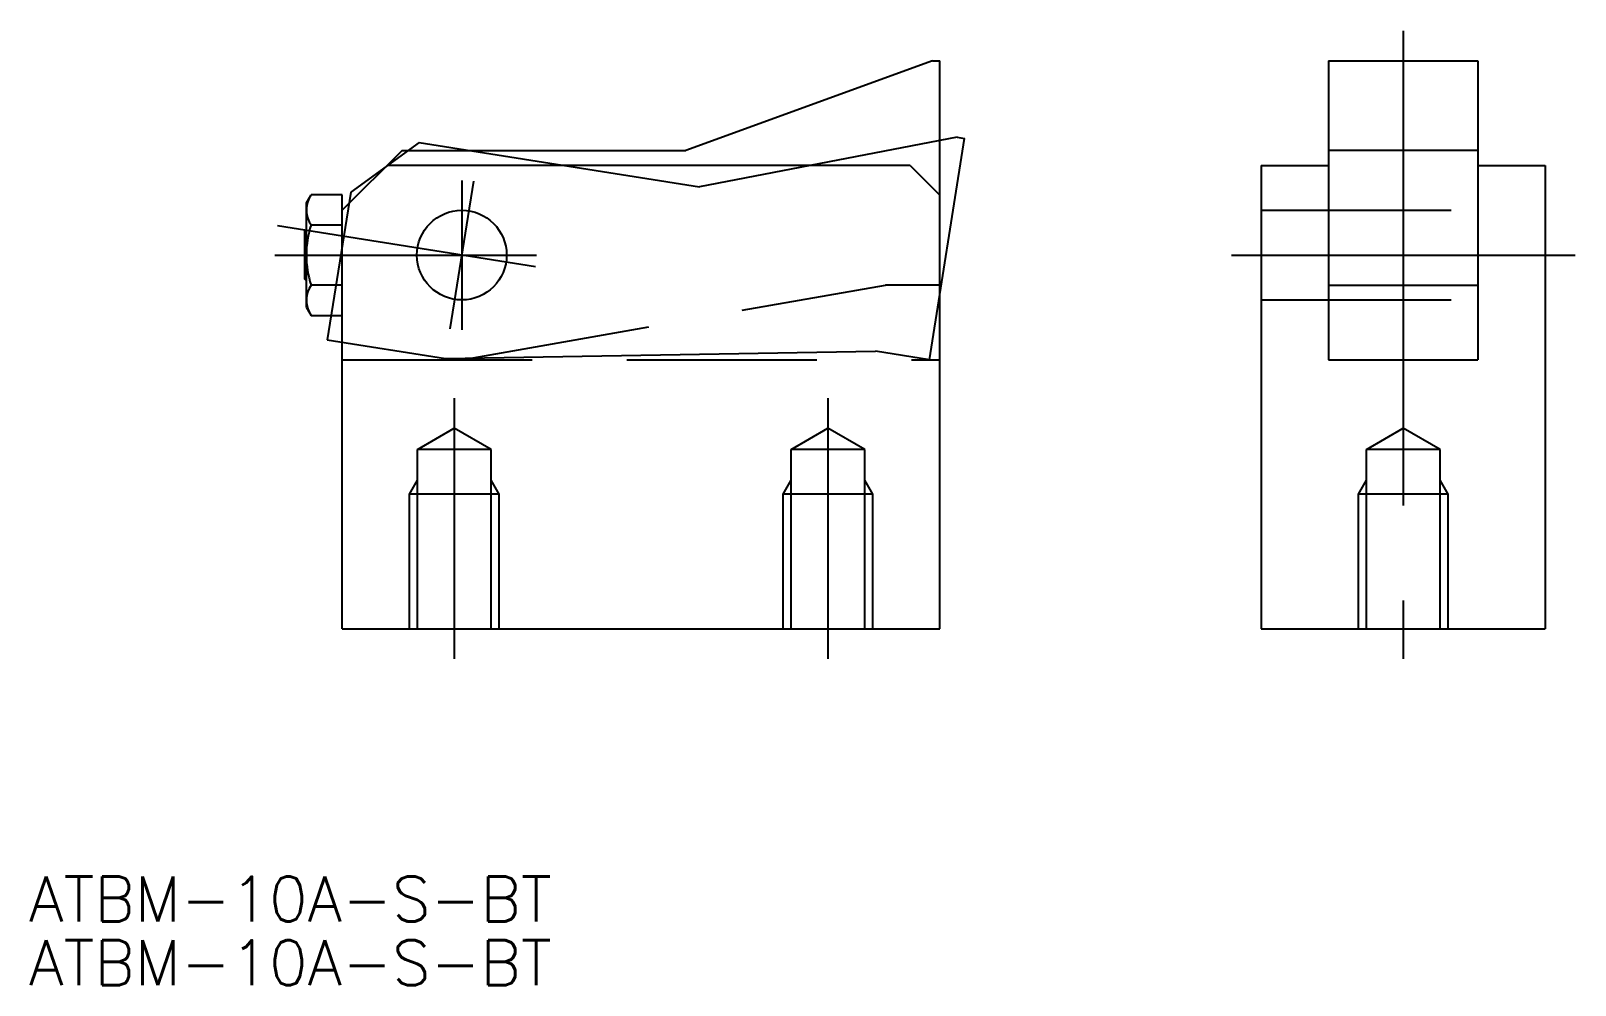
# Model space of a CAD drawing. Extents: x -29 to 74, y -49 to 15.
import ezdxf

# ---------------------------------------------------------------- set-up
doc = ezdxf.new("R2010")
doc.units = 0
for name, pattern in [('CENTER', [50.8, 31.75, -6.35, 6.35, -6.35]), ('DASHED', [19.05, 12.7, -6.35]), ('PHANTOM', [63.5, 31.75, -6.35, 6.35, -6.35, 6.35, -6.35])]:
    doc.linetypes.add(name, pattern=pattern)
doc.layers.get('0').update_dxf_attribs({"linetype": 'CONTINUOUS'})
doc.layers.add('CENTER', color=1, linetype='CENTER')
doc.styles.get("Standard").update_dxf_attribs({"font": 'txt.shx', "height": 3, "bigfont": 'bigfont.shx'})

# ---------------------------------------------------------------- blocks, each defined once
blk = doc.blocks.new('*U4')
at = {"color": 7, "linetype": 'CONTINUOUS'}
blk.add_text('ATBM-10A-S-BT', height=3, dxfattribs=at).set_placement((-28.96, -44.57))
blk = doc.blocks.new('*U5')
at = {"color": 7, "linetype": 'CONTINUOUS'}
blk.add_text('ATBM-10A-S-BT', height=3, dxfattribs=at).set_placement((-28.96, -48.84))

msp = doc.modelspace()

# ---------------------------------------------------------------- linework, layer by layer
at = {"color": 7, "linetype": 'CONTINUOUS'}
for p, q in [((31.5, 13), (15, 7)), ((31.5, 13), (32, 13)), ((32, -25), (32, 13)), ((58, 13), (58, -7)), ((58, 13), (68, 13)), ((68, 13), (68, -7)), ((-4, 7), (-8, 3)), ((-4, 7), (15, 7)), ((30, 6), (-5, 6)), ((30, 6), (32, 4)), ((53.5, 6), (53.5, -25)), ((53.5, 6), (58, 6)), ((68, 6), (72.5, 6)), ((72.5, 6), (72.5, -25)), ((-10.4, 3.5), (-10.09, 4.04)), ((-10.4, -3.5), (-10.4, 3.5)), ((-8, 4.04), (-10.09, 4.04)), ((-8, -25), (-8, 4.04)), ((-10.5, 1.62), (-10.4, 1.72)), ((-10.5, -1.62), (-10.5, 1.62)), ((-10.09, 2.02), (-8, 2.02)), ((-10.4, -1.72), (-10.5, -1.62)), ((-8, -2.02), (-10.09, -2.02)), ((58, -2), (68, -2)), ((-10.4, -3.5), (-10.09, -4.04)), ((-10.09, -4.04), (-8, -4.04)), ((58, -7), (68, -7)), ((-8, -25), (32, -25)), ((53.5, -25), (72.5, -25))]:
    msp.add_line(p, q, dxfattribs=at)
at = {"color": 3, "linetype": 'PHANTOM'}
for p, q in [((-2.85, 7.54), (-7.43, 4.22)), ((-2.85, 7.54), (15.91, 4.56)), ((33.15, 7.89), (15.91, 4.56)), ((31.29, -7), (33.64, 7.81)), ((33.15, 7.89), (33.64, 7.81)), ((-7.43, 4.22), (-9, -5.66)), ((0.79, 4.94), (-0.79, -4.94)), ((4.94, -0.79), (-12.34, 1.96)), ((-9, -5.66), (-1.1, -6.91)), ((-1.1, -6.91), (27.69, -6.43)), ((31.29, -7), (27.69, -6.43))]:
    msp.add_line(p, q, dxfattribs=at)
at = {"color": 3, "linetype": 'DASHED'}
for p, q in [((68, 7), (58, 7)), ((53.5, 3), (72.5, 3)), ((0, -7), (28.36, -2)), ((32, -2), (28.36, -2)), ((53.5, -3), (72.5, -3)), ((-8, -7), (32, -7)), ((-2.96, -13), (-0.5, -11.58)), ((1.96, -13), (-0.5, -11.58)), ((22.04, -13), (24.5, -11.58)), ((26.96, -13), (24.5, -11.58)), ((60.54, -13), (63, -11.58)), ((65.46, -13), (63, -11.58)), ((-2.96, -25), (-2.96, -13)), ((1.96, -13), (-2.96, -13)), ((1.96, -25), (1.96, -13)), ((22.04, -25), (22.04, -13)), ((26.96, -13), (22.04, -13)), ((26.96, -25), (26.96, -13)), ((60.54, -25), (60.54, -13)), ((65.46, -13), (60.54, -13)), ((65.46, -25), (65.46, -13)), ((-3.5, -16), (-2.96, -15.06)), ((2.5, -16), (1.96, -15.06)), ((21.5, -16), (22.04, -15.06)), ((27.5, -16), (26.96, -15.06)), ((60, -16), (60.54, -15.06)), ((66, -16), (65.46, -15.06)), ((-3.5, -25), (-3.5, -16)), ((2.5, -16), (-3.5, -16)), ((2.5, -25), (2.5, -16)), ((21.5, -25), (21.5, -16)), ((27.5, -16), (21.5, -16)), ((27.5, -25), (27.5, -16)), ((60, -25), (60, -16)), ((66, -16), (60, -16)), ((66, -25), (66, -16))]:
    msp.add_line(p, q, dxfattribs=at)
at = {"color": 3, "linetype": 'CONTINUOUS'}
for p, q in [((-10.5, 1.62), (-10.4, 1.62)), ((-10.5, -1.62), (-10.4, -1.62))]:
    msp.add_line(p, q, dxfattribs=at)
at = {"color": 7, "linetype": 'CONTINUOUS'}
msp.add_circle((0, 0), 3, dxfattribs=at)
for centre, radius, start, end in [((-8.61, 3.03), 1.79, 154.3842, 214.3842), ((-3.71, 0), 6.69, 162.412, 197.588), ((-8.61, -3.03), 1.79, 145.6158, 205.6158)]:
    msp.add_arc(centre, radius, start, end, dxfattribs=at)
at = {"layer": 'CENTER', "color": 1, "linetype": 'CENTER'}
for p, q in [((63, 15), (63, -27)), ((0, 5), (0, -5)), ((51.5, 0), (74.5, 0)), ((-12.5, 0), (5, 0)), ((-0.5, -9.58), (-0.5, -27)), ((24.5, -9.58), (24.5, -27))]:
    msp.add_line(p, q, dxfattribs=at)

# ---------------------------------------------------------------- block references
at = {"color": 7, "linetype": 'CONTINUOUS'}
for name in ['*U4', '*U5']:
    msp.add_blockref(name, (0, 0), dxfattribs=at)

doc.saveas('drawing.dxf')
